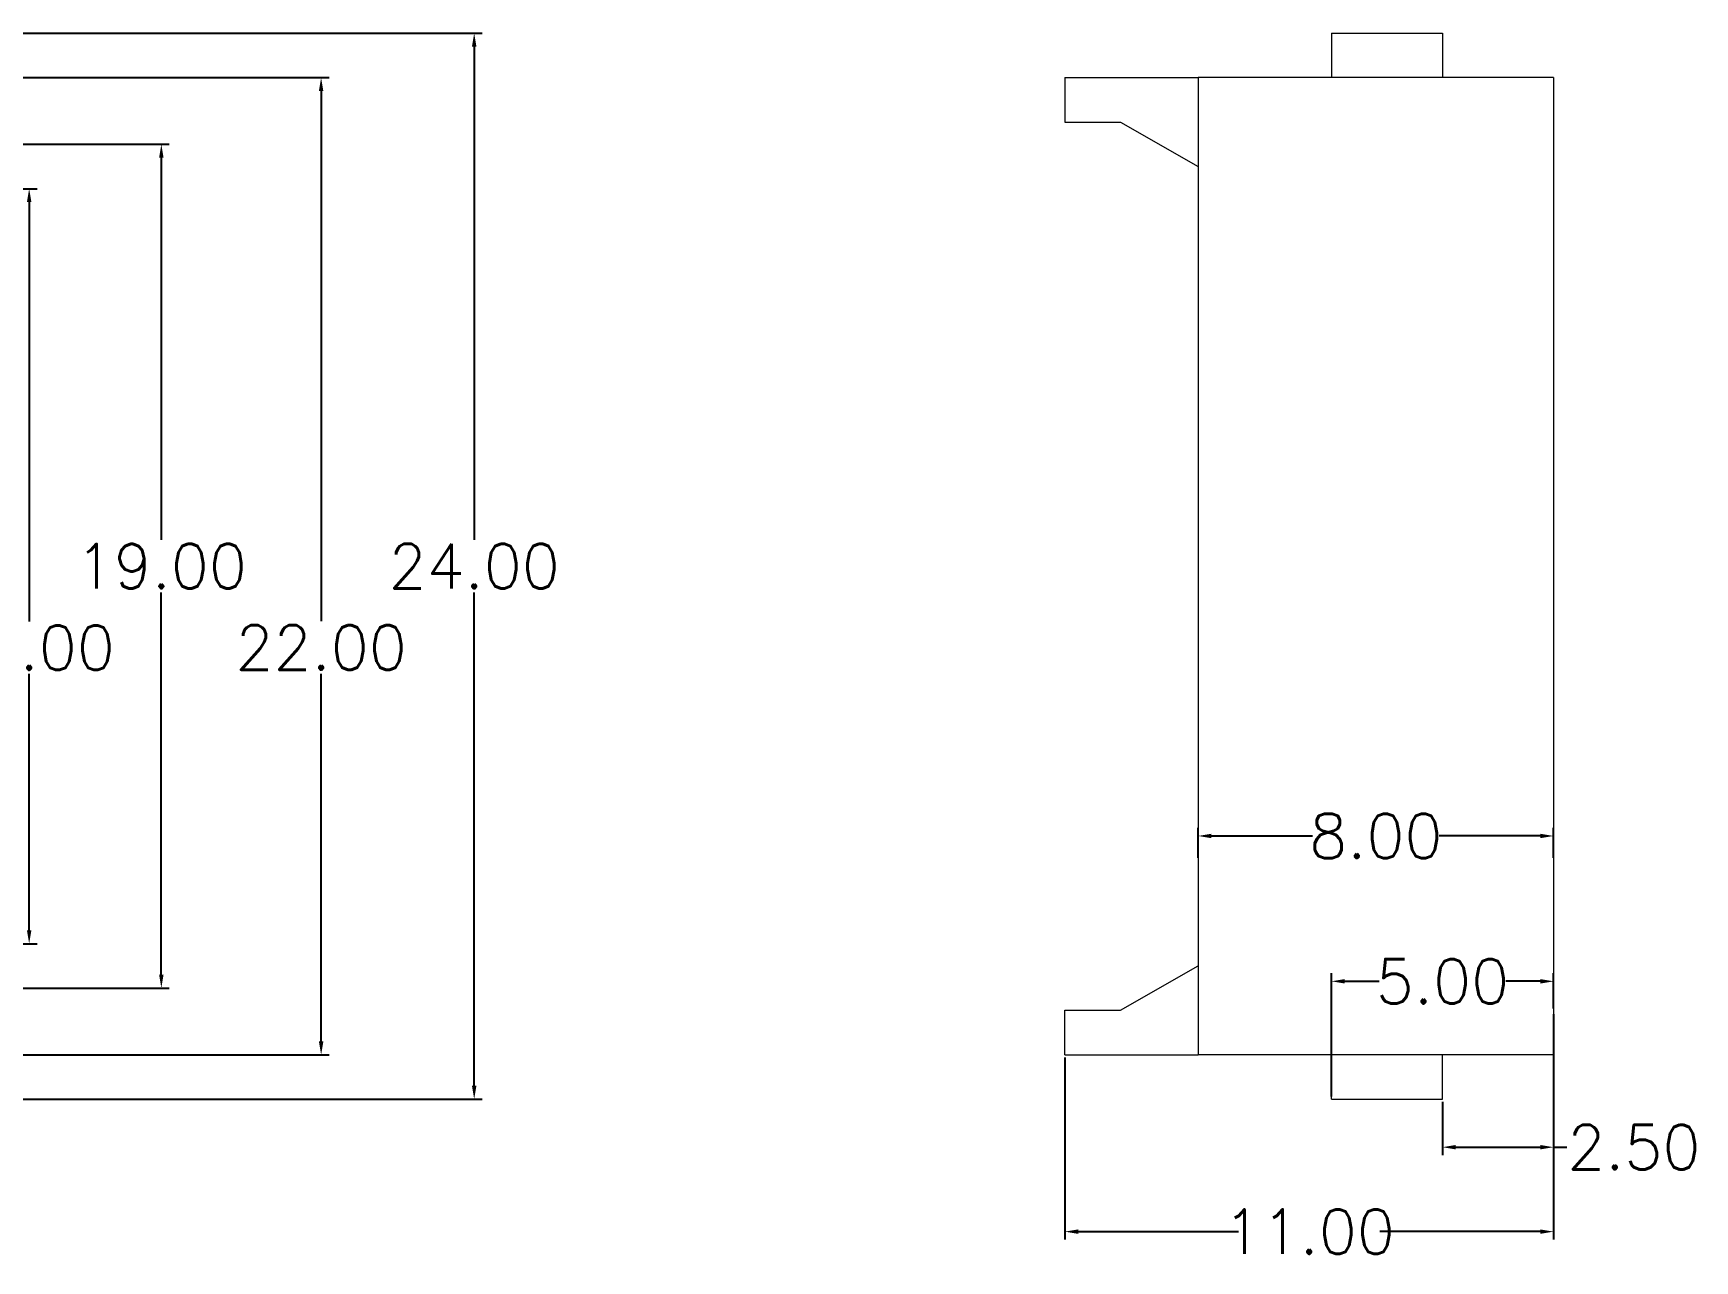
# Model space of a CAD drawing. Header units: inches. Extents: x 2307 to 3202, y 573 to 864.
# Drawn here: x 2967.64 to 3005.04, y 751.97 to 779.61 of the extents above; entities that cross this region are included whole.
import ezdxf

# ---------------------------------------------------------------- set-up
doc = ezdxf.new("R2010")
doc.units = ezdxf.units.IN
doc.styles.get("Standard").update_dxf_attribs({"font": 'txt', "bigfont": 'gbcbig.shx'})
doc.dimstyles.new('1.5', dxfattribs={"dimtxt": 1, "dimasz": 0.3, "dimexe": 0.18, "dimexo": 0.0625, "dimgap": 0.09, "dimtad": 0, "dimtih": 1, "dimtoh": 1, "dimzin": 0, "dimdsep": 46, "dimtxsty": 'Standard', "dimcen": 0, "dimadec": 0, "dimazin": 2, "dimtfac": 1, "dimtofl": 0, "dimtmove": 0, "dimatfit": 3, "dimfxl": 1, "dimtolj": 1, "dimtzin": 0, "dimarcsym": 0})

# ---------------------------------------------------------------- blocks, each defined once
blk = doc.blocks.new('*D319')
at = {"color": 0, "lineweight": -2}
for p, q in [((2959.738, 776.105), (2967.731, 776.105)), ((2967.551, 775.805), (2967.551, 766.361)), ((2967.551, 759.405), (2967.551, 765.181)), ((2958.402, 759.105), (2967.731, 759.105))]:
    blk.add_line(p, q, dxfattribs=at)
at = {"color": 0}
for points in [[(2967.501, 775.805), (2967.601, 775.805), (2967.551, 776.105)], [(2967.501, 759.405), (2967.601, 759.405), (2967.551, 759.105)]]:
    blk.add_solid(points, dxfattribs=at)
at = {"layer": 'Defpoints', "color": 0}
for p in [(2959.676, 776.105), (2958.34, 759.105), (2967.551, 759.105)]:
    blk.add_point(p, dxfattribs=at)
at = {"color": 0, "insert": (2967.551, 765.771), "char_height": 1, "attachment_point": 5}
blk.add_mtext('\\A1;17.00', dxfattribs=at)
blk = doc.blocks.new('*D320')
at = {"color": 0, "lineweight": -2}
for p, q in [((2957.263, 777.105), (2970.706, 777.105)), ((2970.526, 776.805), (2970.526, 768.195)), ((2970.526, 758.405), (2970.526, 767.015)), ((2957.263, 758.105), (2970.706, 758.105))]:
    blk.add_line(p, q, dxfattribs=at)
at = {"color": 0}
for points in [[(2970.476, 776.805), (2970.576, 776.805), (2970.526, 777.105)], [(2970.476, 758.405), (2970.576, 758.405), (2970.526, 758.105)]]:
    blk.add_solid(points, dxfattribs=at)
at = {"layer": 'Defpoints', "color": 0}
for p in [(2957.2, 777.105), (2970.526, 777.105), (2957.2, 758.105)]:
    blk.add_point(p, dxfattribs=at)
at = {"color": 0, "insert": (2970.526, 767.605), "char_height": 1, "attachment_point": 5}
blk.add_mtext('\\A1;19.00', dxfattribs=at)
blk = doc.blocks.new('*D321')
at = {"color": 0, "lineweight": -2}
for p, q in [((2959.891, 778.605), (2974.303, 778.605)), ((2974.123, 778.305), (2974.123, 766.364)), ((2974.123, 756.905), (2974.123, 765.184)), ((2959.891, 756.605), (2974.303, 756.605))]:
    blk.add_line(p, q, dxfattribs=at)
at = {"color": 0}
for points in [[(2974.073, 778.305), (2974.173, 778.305), (2974.123, 778.605)], [(2974.073, 756.905), (2974.173, 756.905), (2974.123, 756.605)]]:
    blk.add_solid(points, dxfattribs=at)
at = {"layer": 'Defpoints', "color": 0}
for p in [(2959.829, 778.605), (2974.123, 778.605), (2959.829, 756.605)]:
    blk.add_point(p, dxfattribs=at)
at = {"color": 0, "insert": (2974.123, 765.774), "char_height": 1, "attachment_point": 5}
blk.add_mtext('\\A1;22.00', dxfattribs=at)
blk = doc.blocks.new('*D322')
at = {"color": 0, "lineweight": -2}
for p, q in [((2946.488, 779.605), (2977.748, 779.605)), ((2977.568, 779.305), (2977.568, 768.195)), ((2977.568, 755.905), (2977.568, 767.015)), ((2944.488, 755.605), (2977.748, 755.605))]:
    blk.add_line(p, q, dxfattribs=at)
at = {"color": 0}
for points in [[(2977.518, 779.305), (2977.618, 779.305), (2977.568, 779.605)], [(2977.518, 755.905), (2977.618, 755.905), (2977.568, 755.605)]]:
    blk.add_solid(points, dxfattribs=at)
at = {"layer": 'Defpoints', "color": 0}
for p in [(2946.426, 779.605), (2944.426, 755.605), (2977.568, 755.605)]:
    blk.add_point(p, dxfattribs=at)
at = {"color": 0, "insert": (2977.568, 767.605), "char_height": 1, "attachment_point": 5}
blk.add_mtext('\\A1;24.00', dxfattribs=at)
blk = doc.blocks.new('*D337')
at = {"color": 0, "lineweight": -2}
for p, q in [((3001.864, 757.522), (3001.864, 752.442)), ((2990.864, 756.543), (2990.864, 752.442)), ((2991.164, 752.622), (2994.774, 752.622)), ((3001.564, 752.622), (2997.954, 752.622))]:
    blk.add_line(p, q, dxfattribs=at)
at = {"color": 0}
for points in [[(2991.164, 752.672), (2991.164, 752.572), (2990.864, 752.622)], [(3001.564, 752.672), (3001.564, 752.572), (3001.864, 752.622)]]:
    blk.add_solid(points, dxfattribs=at)
at = {"layer": 'Defpoints', "color": 0}
for p in [(3001.864, 757.584), (2990.864, 756.605), (3001.864, 752.622)]:
    blk.add_point(p, dxfattribs=at)
at = {"color": 0, "insert": (2996.364, 752.622), "char_height": 1, "attachment_point": 5}
blk.add_mtext('\\A1;11.00', dxfattribs=at)
blk = doc.blocks.new('*D338')
at = {"color": 0, "lineweight": -2}
for p, q in [((3001.864, 757.459), (3001.864, 754.343)), ((2999.364, 755.543), (2999.364, 754.343)), ((2999.664, 754.523), (3001.564, 754.523)), ((3001.864, 754.523), (3002.164, 754.523))]:
    blk.add_line(p, q, dxfattribs=at)
at = {"color": 0}
for points in [[(2999.664, 754.573), (2999.664, 754.473), (2999.364, 754.523)], [(3001.564, 754.573), (3001.564, 754.473), (3001.864, 754.523)]]:
    blk.add_solid(points, dxfattribs=at)
at = {"layer": 'Defpoints', "color": 0}
for p in [(3001.864, 757.522), (2999.364, 755.605), (3001.864, 754.523)]:
    blk.add_point(p, dxfattribs=at)
at = {"color": 0, "insert": (3003.671, 754.523), "char_height": 1, "attachment_point": 5}
blk.add_mtext('\\A1;2.50', dxfattribs=at)
blk = doc.blocks.new('*D339')
at = {"color": 0, "lineweight": -2}
for p, q in [((2996.864, 755.668), (2996.864, 758.438)), ((2997.164, 758.258), (2997.941, 758.258)), ((3001.564, 758.258), (3000.787, 758.258)), ((3001.864, 757.647), (3001.864, 758.438))]:
    blk.add_line(p, q, dxfattribs=at)
at = {"color": 0}
for points in [[(2997.164, 758.308), (2997.164, 758.208), (2996.864, 758.258)], [(3001.564, 758.308), (3001.564, 758.208), (3001.864, 758.258)]]:
    blk.add_solid(points, dxfattribs=at)
at = {"layer": 'Defpoints', "color": 0}
for p in [(3001.864, 758.258), (3001.864, 757.584), (2996.864, 755.605)]:
    blk.add_point(p, dxfattribs=at)
at = {"color": 0, "insert": (2999.364, 758.258), "char_height": 1, "attachment_point": 5}
blk.add_mtext('\\A1;5.00', dxfattribs=at)
blk = doc.blocks.new('*D340')
at = {"color": 0, "lineweight": -2}
for p, q in [((2993.864, 761.037), (2993.864, 761.711)), ((2994.164, 761.531), (2996.441, 761.531)), ((3001.564, 761.531), (2999.287, 761.531)), ((3001.864, 761.037), (3001.864, 761.711))]:
    blk.add_line(p, q, dxfattribs=at)
at = {"color": 0}
for points in [[(2994.164, 761.581), (2994.164, 761.481), (2993.864, 761.531)], [(3001.564, 761.581), (3001.564, 761.481), (3001.864, 761.531)]]:
    blk.add_solid(points, dxfattribs=at)
at = {"layer": 'Defpoints', "color": 0}
for p in [(3001.864, 761.531), (2993.864, 760.975), (3001.864, 760.975)]:
    blk.add_point(p, dxfattribs=at)
at = {"color": 0, "insert": (2997.864, 761.531), "char_height": 1, "attachment_point": 5}
blk.add_mtext('\\A1;8.00', dxfattribs=at)

msp = doc.modelspace()

# ---------------------------------------------------------------- linework, layer by layer
at = {"color": 7, "linetype": 'Continuous', "lineweight": 15}
for p, q in [((2996.864, 779.605), (2996.864, 778.605)), ((2996.864, 779.605), (2999.364, 779.605)), ((2999.364, 779.605), (2999.364, 778.605)), ((2990.864, 778.605), (2990.864, 777.605)), ((2990.864, 778.605), (2993.864, 778.605)), ((2993.864, 778.605), (2993.864, 756.605)), ((3001.864, 778.605), (2993.864, 778.605)), ((3001.864, 778.605), (3001.864, 756.605)), ((2990.864, 777.605), (2992.114, 777.605)), ((2992.114, 777.605), (2993.864, 776.605)), ((2992.114, 757.605), (2993.864, 758.605)), ((2990.864, 756.605), (2990.864, 757.605)), ((2990.864, 757.605), (2992.114, 757.605)), ((2990.864, 756.605), (2993.864, 756.605)), ((3001.864, 756.605), (2993.864, 756.605)), ((2996.864, 755.605), (2996.864, 756.605)), ((2999.364, 755.605), (2999.364, 756.605)), ((2996.864, 755.605), (2999.364, 755.605))]:
    msp.add_line(p, q, dxfattribs=at)

# ---------------------------------------------------------------- dimensions: what is measured, and where the dimension line sits
for base, p1, p2, picture, middle in [((2977.568, 755.605), (2946.426, 779.605), (2944.426, 755.605), '*D322', (2977.568, 767.605)), ((2970.526, 777.105), (2957.2, 758.105), (2957.2, 777.105), '*D320', (2970.526, 767.605))]:
    dim = msp.add_linear_dim(base=base, p1=p1, p2=p2, angle=90, dimstyle='1.5')
    dim.commit()
    dim.dimension.update_dxf_attribs({"geometry": picture, "text_midpoint": middle})
for base, p1, p2, picture, middle in [((2974.123, 778.605), (2959.829, 756.605), (2959.829, 778.605), '*D321', (2974.123, 765.774)), ((2967.551, 759.105), (2959.676, 776.105), (2958.34, 759.105), '*D319', (2967.551, 765.771))]:
    dim = msp.add_linear_dim(base=base, p1=p1, p2=p2, angle=90, dimstyle='1.5')
    dim.commit()
    dim.dimension.update_dxf_attribs({"geometry": picture, "text_midpoint": middle, "dimtype": 160})
for base, p1, p2, picture, middle in [((3001.864, 761.531), (2993.864, 760.975), (3001.864, 760.975), '*D340', (2997.864, 761.531)), ((3001.864, 758.258), (2996.864, 755.605), (3001.864, 757.584), '*D339', (2999.364, 758.258)), ((3001.864, 752.622), (2990.864, 756.605), (3001.864, 757.584), '*D337', (2996.364, 752.622)), ((3001.864, 754.523), (2999.364, 755.605), (3001.864, 757.522), '*D338', (3003.671, 754.523))]:
    dim = msp.add_linear_dim(base=base, p1=p1, p2=p2, dimstyle='1.5')
    dim.commit()
    dim.dimension.update_dxf_attribs({"geometry": picture, "text_midpoint": middle})

doc.saveas('drawing.dxf')
